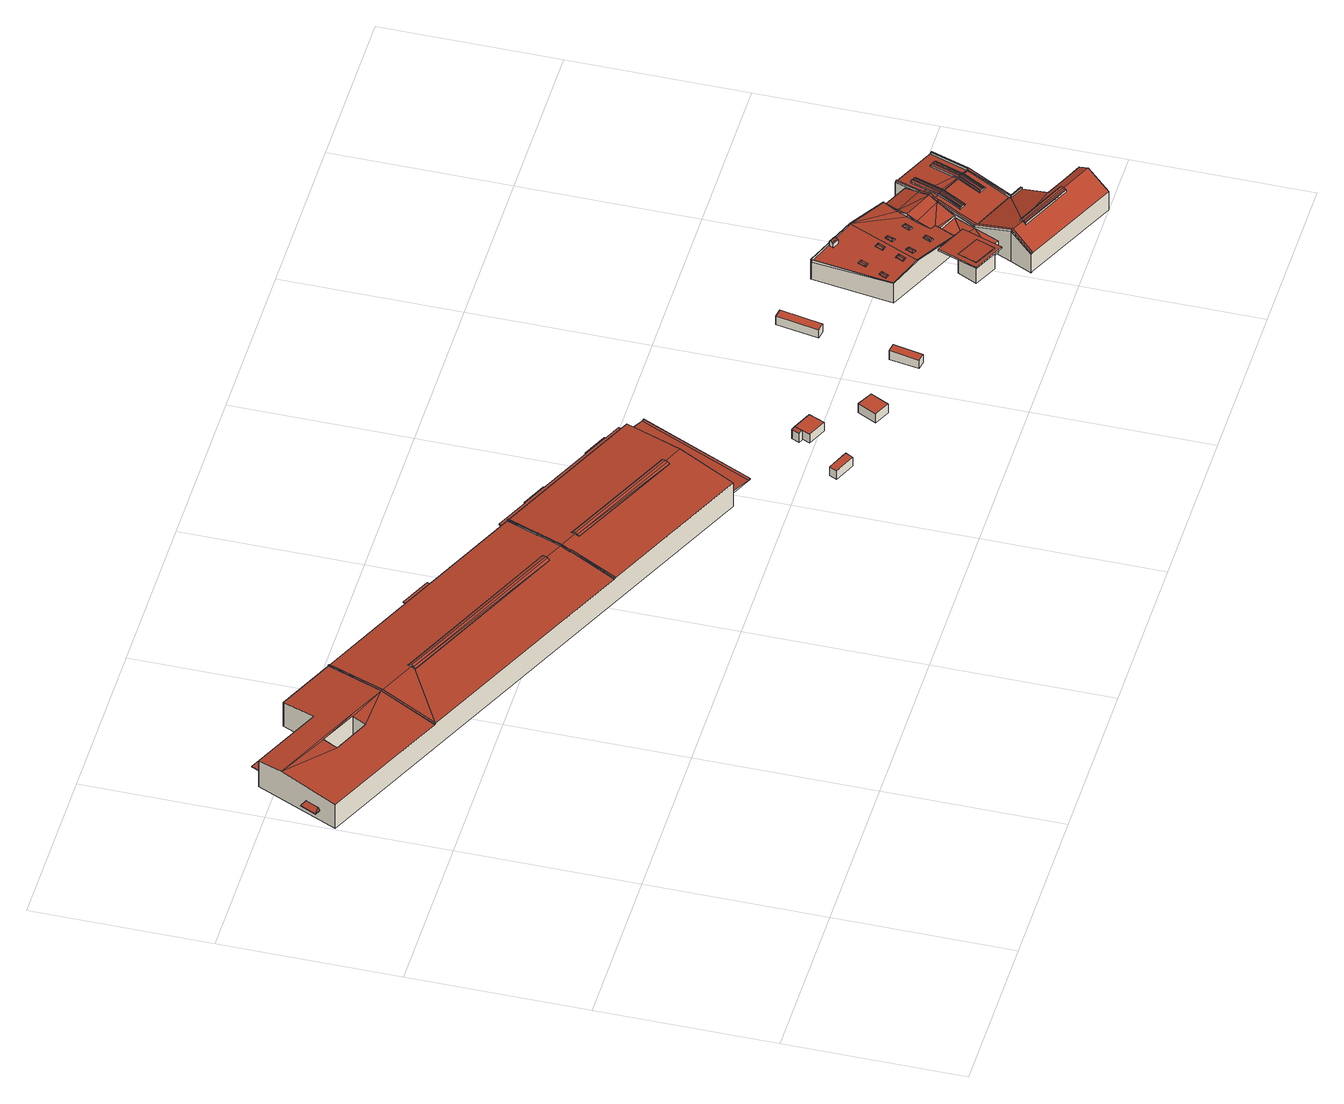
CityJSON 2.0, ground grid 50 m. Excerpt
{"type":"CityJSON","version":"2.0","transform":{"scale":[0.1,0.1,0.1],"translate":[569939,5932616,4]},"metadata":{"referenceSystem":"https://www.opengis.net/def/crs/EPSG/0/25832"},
"CityObjects":{
"building1":{"type":"Building","attributes":{"Grundfläche 2D":"5395.034170","Grundhöhe NN":"4.873"},"children":["building1-1","building1-2","building1-3"],"geometry":[{"type":"Solid","lod":"3","boundaries":[[[[0,1,2,3]],[[4,1,0,5]],[[6,7,8]],[[7,9,8]],[[6,10,11,7]],[[12,13,14]],[[13,15,14]],[[15,11,10,14]],[[16,17,18,19,20,21,22,13]],[[17,16,23,24]],[[23,8,9,25,22,21,26,27,28,29,30,24]],[[31,11,15]],[[32,33,34]],[[35,36,37]],[[38,36,35]],[[39,36,38,40]],[[41,32,39,40]],[[32,41,42]],[[32,42,33]],[[43,44,37,45,46,47,48,49,50,51,52]],[[53,46,45,34,33,42,52,51,54,55,56]],[[57,58,59]],[[60,61,58,57]],[[60,57,62]],[[63,60,64]],[[65,60,63]],[[61,60,65]],[[66,64,67]],[[63,64,66]],[[68,67,69]],[[70,66,67,68]],[[71,68,72]],[[70,68,71]],[[70,71,73]],[[66,70,74]],[[61,65,75]],[[76,77,78,79,80,81]],[[82,81,83,78,84,85,86,87]],[[81,80,88]],[[88,83,81]],[[88,89,78,83]],[[79,78,89]],[[11,31,90,7]],[[77,17,3,2]],[[4,84,78,77,2,1]],[[17,24,30,5,0,3]],[[30,84,4,5]],[[8,23,10,6]],[[16,12,14,10,23]],[[22,25,9,7,90,31,15,13]],[[16,13,12]],[[34,45,37,36,39,32]],[[35,44,43,52,42,41,40,38]],[[44,35,37]],[[69,67,64,60,47,46,53]],[[20,75,65,63,66,26,21]],[[59,58,18,49]],[[19,18,58,61]],[[57,59,49,48,62]],[[20,19,61,75]],[[48,47,60,62]],[[27,74,70,73,28]],[[66,74,27,26]],[[68,69,53,56]],[[72,68,56,55]],[[73,71,72,55,28]],[[82,91,92,76,81]],[[76,92,93,50,49,18,17,77]],[[29,28,55,54,94,95,96,30]],[[84,30,96,97]],[[97,98,85,84]],[[99,100,91,82,87,101]],[[86,85,98,100,99,101,87]],[[54,51,50,93,94]],[[88,80,102,103]],[[80,79,104,102]],[[89,88,103,105]],[[79,89,105,104]],[[98,97,96,95,94,93,92,91,100],[102,104,105,103]]]],"semantics":{"surfaces":[{"type":"RoofSurface"},{"type":"WallSurface"},{"type":"GroundSurface"}],"values":[[0,0,0,0,0,0,0,0,0,0,0,0,0,0,0,0,0,0,0,0,0,0,0,0,0,0,0,0,0,0,0,0,0,0,0,0,0,0,0,0,0,0,1,1,1,1,1,1,1,1,1,1,1,1,1,1,1,1,1,1,1,1,1,1,1,1,1,1,1,1,1,1,1,1,1,1,1,1,2]]}}]},
"building1-1":{"type":"BuildingInstallation","parents":["building1"],"geometry":[{"type":"MultiSurface","lod":"3","boundaries":[[[106,107,108,109]],[[110,111,107,106]],[[111,112,108,107]],[[113,110,106,109]],[[113,112,111,110]]],"semantics":{"surfaces":[{"type":"RoofSurface"},{"type":"WallSurface"},{"type":"OuterCeilingSurface"}],"values":[0,1,1,1,2]}}]},
"building1-2":{"type":"BuildingInstallation","parents":["building1"],"geometry":[{"type":"MultiSurface","lod":"3","boundaries":[[[114,101,115,116]],[[114,116,117,118]],[[101,114,118,99]],[[116,115,119,117]],[[115,101,99,119]],[[99,118,117,119]]],"semantics":{"surfaces":[{"type":"RoofSurface"},{"type":"WallSurface"},{"type":"OuterCeilingSurface"}],"values":[0,1,1,1,1,2]}}]},
"building1-3":{"type":"BuildingInstallation","parents":["building1"],"geometry":[{"type":"MultiSurface","lod":"3","boundaries":[[[120,121,122]],[[123,120,122,124]],[[123,124,125]],[[126,127,124,122]],[[127,128,125,124]],[[125,128,129,121,120,123]],[[129,126,122,121]],[[127,126,129,128]]],"semantics":{"surfaces":[{"type":"RoofSurface"},{"type":"WallSurface"},{"type":"OuterCeilingSurface"}],"values":[0,0,0,1,1,1,1,2]}}]},
"building2":{"type":"Building","attributes":{"Grundfläche 2D":"137.566188","Grundhöhe NN":"9.909"},"geometry":[{"type":"Solid","lod":"3","boundaries":[[[[130,131,132,133,134,135,136,137]],[[136,138,139,137]],[[130,140,141,131]],[[134,133,142,143]],[[135,134,143,144]],[[136,135,144,145]],[[138,136,145,146]],[[139,138,146,147]],[[137,139,147,148]],[[130,137,148,149]],[[140,130,149,150]],[[141,140,150,151]],[[131,141,151,152]],[[132,131,152,153]],[[133,132,153,142]],[[146,145,144,143,142,153,152,151,150,149,148,147]]]],"semantics":{"surfaces":[{"type":"RoofSurface"},{"type":"WallSurface"},{"type":"GroundSurface"}],"values":[[0,0,0,1,1,1,1,1,1,1,1,1,1,1,1,2]]}}]},
"building3":{"type":"Building","attributes":{"Grundfläche 2D":"15.840160","Grundhöhe NN":"5.633"},"geometry":[{"type":"Solid","lod":"3","boundaries":[[[[154,155,156,157]],[[158,159,157,156]],[[159,160,154,157]],[[160,161,155,154]],[[161,158,156,155]],[[161,160,159,158]]]],"semantics":{"surfaces":[{"type":"RoofSurface"},{"type":"WallSurface"},{"type":"GroundSurface"}],"values":[[0,1,1,1,1,2]]}}]},
"building4":{"type":"Building","attributes":{"Grundfläche 2D":"237.371044"},"geometry":[{"type":"MultiSurface","lod":"3","boundaries":[[[162,163,164,165]],[[166,167,168,169,170,171,172,173]],[[172,174,175,173]],[[170,163,162,167]],[[170,169,164,163]],[[165,164,169,168]],[[168,167,162,165]],[[171,170,167,166,176,177]],[[174,172,171,177,178]],[[175,174,178,179]],[[166,173,175,179,176]]],"semantics":{"surfaces":[{"type":"RoofSurface"},{"type":"WallSurface"}],"values":[0,0,0,1,1,1,1,1,1,1,1]}}]},
"building5":{"type":"Building","attributes":{"Grundfläche 2D":"2.784138","Grundhöhe NN":"5.284"},"geometry":[{"type":"Solid","lod":"3","boundaries":[[[[180,181,182,183]],[[184,185,183,182]],[[185,186,180,183]],[[186,187,181,180]],[[187,184,182,181]],[[187,186,185,184]]]],"semantics":{"surfaces":[{"type":"RoofSurface"},{"type":"WallSurface"},{"type":"GroundSurface"}],"values":[[0,1,1,1,1,2]]}}]},
"building6":{"type":"Building","attributes":{"Grundfläche 2D":"29.272880","Grundhöhe NN":"5.661"},"geometry":[{"type":"Solid","lod":"3","boundaries":[[[[182,188,189,190]],[[188,182,191,192]],[[189,188,192,193]],[[190,189,193,194]],[[182,190,194,191]],[[192,191,194,193]]]],"semantics":{"surfaces":[{"type":"RoofSurface"},{"type":"WallSurface"},{"type":"GroundSurface"}],"values":[[0,1,1,1,1,2]]}}]},
"building7":{"type":"Building","attributes":{"Grundfläche 2D":"29.502376","Grundhöhe NN":"5.499"},"geometry":[{"type":"Solid","lod":"3","boundaries":[[[[195,196,197,198]],[[199,200,198,197]],[[200,201,195,198]],[[201,202,196,195]],[[202,199,197,196]],[[202,201,200,199]]]],"semantics":{"surfaces":[{"type":"RoofSurface"},{"type":"WallSurface"},{"type":"GroundSurface"}],"values":[[0,1,1,1,1,2]]}}]},
"building8":{"type":"Building","attributes":{"Grundfläche 2D":"20.920952","Grundhöhe NN":"5.524"},"geometry":[{"type":"Solid","lod":"3","boundaries":[[[[203,204,205,206]],[[207,208,206,205]],[[208,209,203,206]],[[209,210,204,203]],[[210,207,205,204]],[[210,209,208,207]]]],"semantics":{"surfaces":[{"type":"RoofSurface"},{"type":"WallSurface"},{"type":"GroundSurface"}],"values":[[0,1,1,1,1,2]]}}]},
"building9":{"type":"Building","attributes":{"Grundfläche 2D":"30.212959","Grundhöhe NN":"5.709"},"geometry":[{"type":"Solid","lod":"3","boundaries":[[[[211,212,213,214]],[[215,216,214,213]],[[216,217,211,214]],[[217,218,212,211]],[[218,215,213,212]],[[218,217,216,215]]]],"semantics":{"surfaces":[{"type":"RoofSurface"},{"type":"WallSurface"},{"type":"GroundSurface"}],"values":[[0,1,1,1,1,2]]}}]},
"building10":{"type":"Building","attributes":{"Grundfläche 2D":"44.375532","Grundhöhe NN":"5.397"},"geometry":[{"type":"Solid","lod":"3","boundaries":[[[[219,220,221,222]],[[223,224,222,221]],[[224,225,219,222]],[[225,226,220,219]],[[226,223,221,220]],[[226,225,224,223]]]],"semantics":{"surfaces":[{"type":"RoofSurface"},{"type":"WallSurface"},{"type":"GroundSurface"}],"values":[[0,1,1,1,1,2]]}}]},
"building11":{"type":"Building","attributes":{"Grundfläche 2D":"130.919460","Grundhöhe NN":"11.083"},"geometry":[{"type":"MultiSurface","lod":"3","boundaries":[[[227,228,229,230],[222,221,220,219]],[[231,232,219,220]],[[228,227,233,234]],[[229,228,234,235]],[[230,229,235,236]],[[227,230,236,233]],[[237,231,220,221]],[[238,237,221,222]],[[232,238,222,219]],[[234,233,236,235]]],"semantics":{"surfaces":[{"type":"RoofSurface"},{"type":"WallSurface"},{"type":"GroundSurface"}],"values":[0,1,1,1,1,1,1,1,1,2]}}]},
"building12":{"type":"Building","attributes":{"Grundfläche 2D":"740.913733","Grundhöhe NN":"5.430"},"children":["building12-1","building12-2","building12-3","building12-4","building12-5","building12-6","building12-7","building12-8","building12-9"],"geometry":[{"type":"Solid","lod":"3","boundaries":[[[[239,240,241]],[[240,242,241]],[[242,243,241]],[[244,245,246,247,248,249,250,251,252,253,239]],[[239,253,240]],[[254,255,242]],[[255,243,242]],[[254,256,257,255]],[[256,258,259,257]],[[260,261,262,263,259,258]],[[264,265,266,267,268,269,270,271,272,273,274,275,276]],[[272,277,278,273]],[[278,277,279]],[[275,280,240,281,276]],[[282,283,284]],[[282,285,286,283]],[[287,288,289,290,286]],[[290,291,283,286]],[[292,289,288]],[[293,294,292]],[[294,289,292]],[[295,294,293,296,297,298]],[[299,298,297]],[[277,289,294]],[[294,279,277]],[[290,289,271]],[[271,270,290]],[[277,272,289]],[[271,289,272]],[[290,270,291]],[[300,279,294,295,298]],[[268,284,283,269]],[[283,291,270,269]],[[239,241,301,302,303,246,245,244]],[[303,267,247,246]],[[267,266,265,264,276,281,253,252,251,250,249,248,247]],[[253,281,240]],[[242,240,280]],[[242,280,275,274,258,256,254]],[[278,279,262,261,260,258,274,273]],[[263,262,279,300]],[[257,259,263,300,304,305,243,255]],[[241,243,305]],[[306,305,304,300,298,307]],[[241,305,306,308]],[[309,310,303,302,301,241,308,311]],[[312,284,268,267,303,310,313]],[[282,284,312,314]],[[285,282,314,315]],[[286,285,315,316]],[[317,293,292,288,287,286,316,318]],[[296,293,317,319]],[[297,296,319,320]],[[299,297,320,321]],[[298,299,321,307]],[[315,314,312,313,310,309,311,308,306,307,321,320,319,317,318,316]]]],"semantics":{"surfaces":[{"type":"RoofSurface"},{"type":"WallSurface"},{"type":"GroundSurface"}],"values":[[0,0,0,0,0,0,0,0,0,0,0,0,0,0,0,0,0,0,0,0,0,0,0,0,0,0,0,1,1,1,1,1,1,1,1,1,1,1,1,1,1,1,1,1,1,1,1,1,1,1,1,1,1,1,1,2]]}}]},
"building12-1":{"type":"BuildingInstallation","parents":["building12"],"geometry":[{"type":"MultiSurface","lod":"3","boundaries":[[[322,323,324,325]],[[326,327,328,324,323]],[[329,328,327]],[[330,325,324,328,329]],[[325,331,332,323,322]],[[323,332,333,327,326]],[[333,334,329,327]],[[329,334,331,325,330]]],"semantics":{"surfaces":[{"type":"RoofSurface"},{"type":"WallSurface"}],"values":[0,0,0,0,1,1,1,1]}}]},
"building12-2":{"type":"BuildingInstallation","parents":["building12"],"geometry":[{"type":"MultiSurface","lod":"3","boundaries":[[[335,336,337,338,339]],[[339,338,340]],[[341,337,336]],[[341,340,338,337]],[[339,342,343,336,335]],[[344,341,336,343]],[[344,345,340,341]],[[339,340,345,342]]],"semantics":{"surfaces":[{"type":"RoofSurface"},{"type":"WallSurface"}],"values":[0,0,0,0,1,1,1,1]}}]},
"building12-3":{"type":"BuildingInstallation","parents":["building12"],"geometry":[{"type":"MultiSurface","lod":"3","boundaries":[[[346,347,348,349,350]],[[351,352,353,354,349,348]],[[355,354,353]],[[356,350,349,354,355]],[[350,357,358,359,348,347,346]],[[348,359,360,361,362,353,352,351]],[[362,363,355,353]],[[355,363,357,350,356]]],"semantics":{"surfaces":[{"type":"RoofSurface"},{"type":"WallSurface"}],"values":[0,0,0,0,1,1,1,1]}}]},
"building12-4":{"type":"BuildingInstallation","parents":["building12"],"geometry":[{"type":"MultiSurface","lod":"3","boundaries":[[[364,365,366,367]],[[365,368,369,366]],[[370,369,368]],[[370,367,366,369]],[[371,372,368,365]],[[372,373,370,368]],[[373,374,367,370]],[[371,365,364,367,374,375]]],"semantics":{"surfaces":[{"type":"RoofSurface"},{"type":"WallSurface"}],"values":[0,0,0,0,1,1,1,1]}}]},
"building12-5":{"type":"BuildingInstallation","parents":["building12"],"geometry":[{"type":"MultiSurface","lod":"3","boundaries":[[[376,377,378]],[[379,378,380]],[[376,378,379]],[[381,379,380,382]],[[383,382,384]],[[381,382,383]],[[385,377,376]],[[386,387,388,389,390,384,382,380,378,377]],[[383,384,390,391]],[[379,381,383,391,392,385,376]],[[377,385,392,386]]],"semantics":{"surfaces":[{"type":"RoofSurface"},{"type":"WallSurface"}],"values":[0,0,0,0,0,0,0,1,1,1,1]}}]},
"building12-6":{"type":"BuildingInstallation","parents":["building12"],"geometry":[{"type":"MultiSurface","lod":"3","boundaries":[[[393,394,395,396]],[[397,398,399,395,394]],[[400,399,398]],[[401,396,395,399,400]],[[396,402,403,394,393]],[[394,403,404,398,397]],[[404,405,400,398]],[[405,406,402,396,401,400]]],"semantics":{"surfaces":[{"type":"RoofSurface"},{"type":"WallSurface"}],"values":[0,0,0,0,1,1,1,1]}}]},
"building12-7":{"type":"BuildingInstallation","parents":["building12"],"geometry":[{"type":"MultiSurface","lod":"3","boundaries":[[[407,408,409,410]],[[411,412,413,409,408]],[[414,413,412]],[[415,410,409,413,414]],[[410,416,417,408,407]],[[408,417,418,412,411]],[[418,419,414,412]],[[414,419,416,410,415]]],"semantics":{"surfaces":[{"type":"RoofSurface"},{"type":"WallSurface"}],"values":[0,0,0,0,1,1,1,1]}}]},
"building12-8":{"type":"BuildingInstallation","parents":["building12"],"geometry":[{"type":"MultiSurface","lod":"3","boundaries":[[[420,421,422,423]],[[420,423,424]],[[425,422,421]],[[425,424,423,422]],[[426,427,421,420]],[[425,421,427,428]],[[428,429,424,425]],[[429,426,420,424]]],"semantics":{"surfaces":[{"type":"RoofSurface"},{"type":"WallSurface"}],"values":[0,0,0,0,1,1,1,1]}}]},
"building12-9":{"type":"BuildingInstallation","parents":["building12"],"geometry":[{"type":"MultiSurface","lod":"3","boundaries":[[[430,431,432,433,434]],[[434,433,435]],[[436,432,431]],[[436,435,433,432]],[[434,437,438,431,430]],[[438,439,436,431]],[[439,440,435,436]],[[440,437,434,435]]],"semantics":{"surfaces":[{"type":"RoofSurface"},{"type":"WallSurface"}],"values":[0,0,0,0,1,1,1,1]}}]},
"building13":{"type":"Building","attributes":{"Grundfläche 2D":"74.957381","Grundhöhe NN":"5.368"},"geometry":[{"type":"Solid","lod":"3","boundaries":[[[[441,442,443]],[[442,444,443]],[[444,445,443]],[[446,443,445,447]],[[448,442,441]],[[441,443,449,450]],[[448,441,450,451]],[[444,442,448,451,314]],[[445,444,314,312]],[[310,446,447,445,312,313]],[[443,446,310,449]],[[312,314,451,450,449,310,313]]]],"semantics":{"surfaces":[{"type":"RoofSurface"},{"type":"WallSurface"},{"type":"GroundSurface"}],"values":[[0,0,0,0,0,1,1,1,1,1,1,2]]}}]},
"building14":{"type":"Building","attributes":{"Grundfläche 2D":"855.950514","Grundhöhe NN":"4.761"},"children":["building14-1","building14-2","building14-3"],"geometry":[{"type":"MultiSurface","lod":"3","boundaries":[[[452,453,454,455]],[[454,456,455]],[[457,458,459,460,455,456]],[[461,462,463]],[[461,464,465,466]],[[466,462,461]],[[464,467,468,465]],[[467,469,470,468]],[[469,471,472,470]],[[473,474,471]],[[474,475,472,471]],[[476,462,466]],[[477,478,479]],[[480,481,482,483,484,485]],[[486,487,477,479,488,489,490,485,484,491,492]],[[493,482,481,494,495,496]],[[497,478,477]],[[479,478,498,499,500,501]],[[502,503,504,505,506]],[[502,507,508,503]],[[507,509,510,508]],[[510,509,511,512]],[[511,513,514,512]],[[514,513,515,516,517]],[[518,519,520,521,522,514,517]],[[523,522,521]],[[522,524,512,514]],[[524,525,510,512]],[[525,526,508,510]],[[526,527,528,529,503,508]],[[530,531,532,503,529]],[[504,503,532]],[[533,534,535,536,537,538]],[[539,540,541,537,536]],[[542,537,541]],[[543,544,545,546,542]],[[542,546,537]],[[545,547,538,546]],[[547,548,549,538]],[[549,548,550,551]],[[550,552,553,551]],[[553,552,554,555,556]],[[557,558,559,553,556]],[[559,560,561,553]],[[561,562,551,553]],[[562,563,549,551]],[[563,533,538,549]],[[546,538,537]],[[564,565,566,567,568,569,570,571,572,573,574,575]],[[576,577,578,579,580,575,574,581,582,583]],[[584,585,586,587,576,583,588]],[[589,590,591,592,591]],[[593,569,568,594,595,587,586,596,597,589,591,598]],[[599,600,601,602,603,604,605,606,607,608,609,610,611,612,613,614,615,616,617,618,619,620,621,622,623,624,625,626,627,592,591,590]],[[628,629,606,605,630]],[[631,632,633]],[[624,623,634]],[[614,631,633,615]],[[635,636,637,638,639,640,641,642,643,644,645,646,647,648,649,650,651,652,653,654]],[[653,654,653,652]],[[655,656,641,640,657]],[[630,647,646,628]],[[654,653,652,658,659,660,624,634,623,661,662]],[[656,655,633,632]],[[663,664,650,649]],[[665,651,650]],[[453,452,666,571]],[[571,570,454,453]],[[570,569,456,454]],[[593,598,591,458,457,456,569]],[[592,667,455,460,459]],[[452,455,667,666]],[[595,594,568,467,464,461,463]],[[568,567,566,473,471,469,467]],[[564,475,474,473,566,565]],[[472,475,564,575,580,579,578,476,466,465,468,470]],[[462,476,578,577,576,587,595,463]],[[668,669,479,501]],[[488,479,669,670,671,672,673,674,663,494,481,480,485,490,489]],[[663,649,495,494]],[[647,630,482,493,496,495,649,648]],[[492,491,484,483,482,630,605,604,603,602,601,600,599,590,589,597,596,497,477,487,486]],[[584,588,499,498,478,497,596,586,585]],[[588,675,668,501,500,499]],[[511,509,507,502,506,619,618,515,513]],[[616,615,517,516,515,618,617]],[[655,657,640,521,520,519,518,517,615,633]],[[638,523,521,640,639]],[[638,637,636,528,527,526,525,524,522,523]],[[504,532,531,530,529,528,636,635,654,662,661,623,622,621,620,619,506,505]],[[642,641,536,535]],[[542,541,540,539,536,641,656,632,631,614,613,612,611,544,543]],[[547,545,544,611,610,609,554,552,550,548]],[[607,606,556,555,554,609,608]],[[628,646,559,558,557,556,606,629]],[[646,645,560,559]],[[645,644,643,642,535,534,533,563,562,561,560]],[[676,572,571,666,677,678]],[[679,680,581,574,573,572,676,681]],[[583,582,581,680,682]],[[683,684,668,675,588,583,682,685]],[[669,668,684,686]],[[687,688,689,690,691,664,663,674,673,672,671,670,669,686,692]],[[665,650,664,691,693]],[[651,665,693,694]],[[652,651,694,695]],[[658,652,695,696]],[[697,625,624,660,659,658,696,698]],[[626,625,697,699]],[[666,667,700,677]],[[700,667,592,627,626,699,701]],[[688,687,692,686,684,683,685,682,680,679,681,676,678,677,700,701,699,697,698,696,695,694,693,691,690,689]]],"semantics":{"surfaces":[{"type":"RoofSurface"},{"type":"WallSurface"},{"type":"GroundSurface"}],"values":[0,0,0,0,0,0,0,0,0,0,0,0,0,0,0,0,0,0,0,0,0,0,0,0,0,0,0,0,0,0,0,0,0,0,0,0,0,0,0,0,0,0,0,0,0,0,0,0,0,0,0,0,0,0,0,0,0,0,0,0,0,0,0,0,0,0,1,1,1,1,1,1,1,1,1,1,1,1,1,1,1,1,1,1,1,1,1,1,1,1,1,1,1,1,1,1,1,1,1,1,1,1,1,1,1,1,1,1,1,1,1,2]}}]},
"building14-1":{"type":"BuildingInstallation","parents":["building14"],"geometry":[{"type":"MultiSurface","lod":"3","boundaries":[[[702,703,704,705,706,707,459,458]],[[702,458,591,708,709,710,704,703]],[[711,705,704,710]],[[626,627,592,459,707,706]]],"semantics":{"surfaces":[{"type":"RoofSurface"},{"type":"WallSurface"}],"values":[0,1,1,1]}}]},
"building14-2":{"type":"BuildingInstallation","parents":["building14"],"geometry":[{"type":"MultiSurface","lod":"3","boundaries":[[[712,713,714,715,716]],[[717,718,712,716,719,720,721,722]],[[723,717,722,724]],[[725,726,724]],[[723,724,726]],[[726,725,727]],[[634,716,715,705,711]],[[653,724,722,721,720,719,716,634,728,729]],[[653,730,725,724]],[[731,727,725,730]],[[658,723,726,652]],[[718,717,723,658,659,660,624,625,713,712]],[[714,713,625,626,706,705,715]]],"semantics":{"surfaces":[{"type":"RoofSurface"},{"type":"WallSurface"}],"values":[0,0,0,0,0,0,1,1,1,1,1,1,1]}}]},
"building14-3":{"type":"BuildingInstallation","parents":["building14"],"geometry":[{"type":"MultiSurface","lod":"3","boundaries":[[[732,733,734,735,736,726,727]],[[732,737,738,739,734,733]],[[735,734,739,651]],[[651,652,726,736,735]],[[731,737,732,727]]],"semantics":{"surfaces":[{"type":"RoofSurface"},{"type":"WallSurface"}],"values":[0,1,1,1,1]}}]}
},
"vertices":[
[446,1306,107],[442,1308,107],[368,1147,93],[373,1145,93],[516,1468,93],[519,1467,93],[555,1263,108],[1046,1038,108],[557,1268,104],[1048,1042,104],[552,1257,110],[1043,1031,110],[546,1245,104],[1037,1018,104],[549,1250,108],[1040,1024,108],[546,1245,103],[373,1145,90],[1024,844,90],[1085,976,102],[1084,977,102],[1097,1005,105],[1043,1030,105],[552,1257,105],[446,1306,105],[1043,1031,104],[1129,1075,98],[1128,1075,98],[1170,1166,90],[822,1327,90],[519,1467,90],[1043,1030,108],[1153,986,108],[1156,991,104],[1155,992,104],[1472,815,104],[1147,973,108],[1145,968,104],[1475,821,108],[1150,980,108],[1478,828,108],[1481,834,108],[1483,839,104],[1475,821,104],[1472,815,103],[1150,980,105],[1101,1003,105],[1089,978,102],[1090,977,102],[1028,842,90],[1459,643,90],[1533,803,105],[1478,828,105],[1135,1077,98],[1608,964,90],[1174,1164,90],[1134,1077,98],[1089,974,104],[1024,844,95],[1028,842,95],[1089,978,104],[1085,976,104],[1090,977,104],[1097,1005,107],[1101,1003,107],[1085,980,104],[1129,1075,101],[1133,1073,101],[1134,1077,101],[1135,1077,101],[1130,1079,101],[1171,1165,94],[1174,1164,94],[1170,1166,94],[1128,1075,101],[1084,977,104],[5,1315,90],[368,1147,90],[442,1308,105],[312,1315,101],[207,1363,101],[79,1476,105],[111,1546,98],[333,1359,105],[516,1468,90],[352,1544,90],[321,1476,96],[310,1453,98],[226,1404,103],[331,1355,103],[1043,1031,108],[111,1546,9],[5,1315,9],[1459,643,9],[1608,964,9],[822,1327,9],[519,1467,9],[516,1468,9],[352,1544,9],[310,1453,61],[310,1453,9],[310,1453,63],[207,1363,9],[226,1404,9],[312,1315,9],[331,1355,9],
[921,1313,61],[834,1353,61],[822,1327,61],[908,1287,61],[921,1313,59],[834,1353,59],[822,1327,59],[908,1287,59],
[113,1545,63],[321,1476,63],[123,1568,63],[123,1568,61],[113,1545,61],[321,1476,61],
[45,1402,51],[47,1407,43],[32,1414,43],[29,1367,51],[11,1368,43],[26,1361,43],[32,1414,41],[11,1368,41],[26,1361,41],[47,1407,41],
[1347,1115,63],[1277,1147,63],[1183,1191,63],[1171,1165,61],[1606,964,61],[1618,989,63],[1569,1012,63],[1500,1044,63],[1571,1014,63],[1501,1047,63],[1348,1118,63],[1279,1150,63],[1171,1165,59],[1606,964,59],[1618,989,59],[1569,1012,59],[1571,1014,59],[1501,1047,59],[1500,1044,59],[1347,1115,59],[1348,1118,59],[1279,1150,59],[1277,1147,59],[1183,1191,59],
[1679,383,46],[1690,405,46],[1629,432,46],[1619,410,46],[1629,432,16],[1619,410,16],[1679,383,16],[1690,405,16],
[1566,873,68],[1500,732,68],[1519,723,68],[1585,865,68],[1608,964,63],[1566,873,63],[1585,865,62],[1519,723,62],[1500,732,63],[1458,641,63],[1513,616,58],[1662,938,58],[1519,613,60],[1668,936,60],[1608,964,56],[1458,641,56],[1519,613,56],[1668,936,56],
[1734,540,45],[1745,535,46],[1755,557,46],[1744,562,45],[1755,557,13],[1744,562,13],[1734,540,13],[1745,535,13],
[1735,513,46],[1789,488,46],[1809,533,46],[1755,557,17],[1735,513,17],[1789,488,17],[1809,533,17],
[1899,347,46],[1926,400,46],[1882,422,46],[1855,369,46],[1882,422,15],[1855,369,15],[1899,347,15],[1926,400,15],
[2123,394,46],[2098,398,46],[2085,314,43],[2109,310,43],[2085,314,15],[2109,310,15],[2123,394,15],[2098,398,15],
[2154,588,46],[2176,708,47],[2151,712,47],[2129,593,46],[2151,712,17],[2129,593,17],[2154,588,17],[2176,708,17],
[2530,279,81],[2464,311,81],[2437,256,87],[2503,224,87],[2437,256,14],[2503,224,14],[2530,279,14],[2464,311,14],
[2473,368,76],[2419,250,88],[2511,208,88],[2565,325,76],[2464,311,76],[2530,279,76],[2473,368,71],[2419,250,83],[2511,208,83],[2565,325,71],[2437,256,82],[2503,224,82],
[2399,401,95],[2314,442,81],[2312,442,81],[2348,669,80],[2347,671,80],[2400,401,95],[2473,368,84],[2536,339,74],[2537,340,74],[2475,369,83],[2475,369,84],[2474,369,84],[2402,402,95],[2401,403,95],[2400,403,95],[2427,633,88],[2411,642,87],[2491,603,95],[2428,634,89],[2492,603,95],[2492,605,95],[2494,602,95],[2496,601,95],[2613,548,75],[2614,549,75],[2402,402,93],[2474,369,82],[2475,369,82],[2537,340,72],[2561,392,72],[2564,398,72],[2546,406,74],[2562,449,74],[2575,476,74],[2494,602,93],[2492,603,93],[2491,603,93],[2401,403,93],[2588,506,75],[2496,601,93],[2613,548,73],[2348,669,73],[2400,403,93],[2625,363,59],[2564,398,61],[2561,392,59],[2649,415,75],[2648,415,75],[2654,429,80],[2659,439,84],[2575,476,84],[2566,447,74],[2546,406,61],[2659,440,84],[2674,472,73],[2594,505,74],[2613,548,61],[2676,471,73],[2695,513,60],[2614,549,60],[2614,550,60],[2614,549,73],[2399,401,93],[2400,401,93],[2536,339,72],[2492,605,93],[2347,671,72],[2347,671,14],[2614,549,14],[2312,442,14],[2400,401,14],[2536,339,14],[2399,401,14],[2561,392,14],[2537,340,14],[2625,363,14],[2649,415,14],[2648,415,14],[2674,472,14],[2659,440,14],[2676,471,14],[2695,513,14],[2614,550,14],
[2525,452,84],[2530,450,83],[2527,457,85],[2519,455,84],[2537,466,83],[2539,471,83],[2531,469,85],[2528,476,84],[2521,460,84],[2519,455,81],[2530,450,79],[2539,471,79],[2528,476,81],
[2328,472,83],[2325,466,83],[2333,469,84],[2338,480,84],[2335,487,83],[2346,483,84],[2336,461,84],[2335,487,81],[2325,466,81],[2336,461,83],[2346,483,83],
[2495,390,84],[2497,389,84],[2501,387,83],[2497,395,85],[2490,392,84],[2505,396,83],[2508,404,83],[2510,409,83],[2502,406,85],[2499,413,84],[2492,397,84],[2490,392,81],[2497,389,80],[2501,387,79],[2505,396,79],[2508,404,79],[2510,409,79],[2499,413,81],
[2405,457,93],[2399,459,92],[2403,452,94],[2410,455,94],[2390,438,92],[2398,441,94],[2401,433,94],[2399,459,90],[2390,438,90],[2401,433,92],[2410,455,92],[2405,457,91],
[2426,630,98],[2409,639,96],[2408,637,98],[2424,626,100],[2407,634,100],[2422,622,99],[2405,630,99],[2420,618,96],[2403,626,96],[2427,631,96],[2409,639,82],[2408,637,82],[2407,634,82],[2405,630,82],[2403,626,82],[2420,618,84],[2427,631,84],
[2430,418,93],[2436,416,92],[2432,423,94],[2425,421,93],[2443,432,92],[2445,437,92],[2437,435,94],[2434,442,93],[2427,426,93],[2425,421,91],[2436,416,90],[2445,437,90],[2434,442,91],[2427,426,91],
[2460,481,93],[2465,479,92],[2462,486,94],[2454,484,93],[2472,495,92],[2474,500,92],[2466,498,94],[2463,505,93],[2456,489,93],[2454,484,91],[2465,479,89],[2474,500,89],[2463,505,91],
[2363,550,83],[2354,528,83],[2362,532,84],[2366,542,84],[2374,545,84],[2365,523,84],[2363,550,81],[2354,528,81],[2365,523,83],[2374,545,83],
[2420,505,92],[2418,499,92],[2426,503,94],[2430,514,94],[2427,521,92],[2438,516,94],[2428,495,94],[2427,521,90],[2418,499,90],[2428,495,92],[2438,516,92],
[2530,248,56],[2597,302,55],[2565,325,52],[2625,363,54],[2561,392,52],[2536,339,52],[2537,340,52],[2565,232,56],[2565,325,14],[2530,248,14],[2565,232,14],
[2520,132,76],[2525,130,76],[2553,190,119],[2548,193,119],[2553,191,119],[2572,232,100],[2603,300,67],[2597,302,67],[2565,232,101],[2596,180,115],[2640,162,113],[2597,182,113],[2594,177,117],[2742,109,117],[2743,113,115],[2592,173,117],[2740,105,117],[2591,169,117],[2738,101,117],[2589,166,115],[2737,98,115],[2588,164,113],[2706,109,113],[2736,96,113],[2744,114,113],[2725,241,69],[2726,239,68],[2730,241,68],[2788,368,81],[2788,369,81],[2784,371,81],[2783,369,81],[2783,368,80],[2736,255,70],[2727,246,69],[2726,243,69],[2731,244,69],[2734,251,69],[2735,253,70],[2731,255,70],[2730,253,70],[2785,372,81],[2839,480,68],[2835,482,68],[2834,480,69],[2724,240,68],[2728,238,68],[2765,221,68],[2765,222,68],[2766,225,68],[2648,352,72],[2677,417,80],[2675,418,79],[2670,408,78],[2645,353,71],[2650,351,72],[2680,416,81],[2654,349,73],[2684,414,81],[2659,347,72],[2688,412,81],[2662,346,72],[2691,411,80],[2664,345,71],[2673,364,73],[2693,410,79],[2694,411,79],[2697,418,78],[2698,419,78],[2708,442,76],[2730,496,70],[2732,495,69],[2727,497,71],[2723,499,71],[2719,501,71],[2716,502,70],[2713,503,69],[2692,456,75],[2680,429,78],[2679,428,78],[2675,420,79],[2792,467,71],[2789,469,70],[2786,470,70],[2754,400,78],[2751,384,80],[2753,383,81],[2750,390,79],[2748,387,79],[2748,386,79],[2748,385,79],[2739,366,77],[2718,321,71],[2721,319,72],[2750,384,80],[2724,318,72],[2728,316,73],[2757,381,81],[2732,314,72],[2761,379,81],[2735,313,72],[2764,378,80],[2737,312,71],[2762,367,78],[2767,377,79],[2767,378,79],[2768,380,79],[2770,385,78],[2805,461,70],[2803,462,70],[2800,464,71],[2796,465,71],[2736,96,107],[2706,109,107],[2588,164,107],[2591,169,111],[2592,173,113],[2553,191,113],[2553,190,113],[2525,130,71],[2804,1,69],[2805,2,70],[2832,63,113],[2740,105,113],[2640,162,109],[2736,118,109],[2744,114,109],[2743,113,110],[2742,109,111],[2844,90,100],[2787,116,100],[2729,142,100],[2730,237,64],[2728,238,64],[2726,239,64],[2604,179,109],[2765,221,64],[2726,243,62],[2727,246,62],[2603,300,60],[2597,302,60],[2569,225,97],[2596,180,110],[2597,182,109],[2724,240,64],[2725,241,63],[2572,232,93],[2730,253,63],[2731,255,63],[2732,257,63],[2733,259,64],[2783,368,74],[2783,369,74],[2784,370,74],[2767,377,74],[2766,375,74],[2762,367,73],[2737,312,68],[2732,314,68],[2718,321,68],[2739,366,72],[2746,382,74],[2748,385,74],[2693,410,74],[2689,401,73],[2673,364,69],[2664,345,67],[2645,353,67],[2650,363,68],[2670,408,73],[2675,418,74],[2675,420,74],[2654,429,74],[2648,415,73],[2649,415,73],[2625,363,67],[2768,380,74],[2767,378,74],[2784,371,74],[2748,386,74],[2748,387,74],[2694,411,74],[2659,427,74],[2699,473,68],[2713,503,65],[2730,496,65],[2732,495,65],[2723,474,67],[2708,442,71],[2754,400,73],[2786,470,65],[2800,464,65],[2803,462,65],[2805,461,65],[2770,385,74],[2785,372,74],[2834,480,63],[2835,482,63],[2713,540,62],[2707,541,63],[2676,471,69],[2679,468,69],[2692,456,70],[2697,418,74],[2750,390,74],[2698,419,73],[2674,472,69],[2659,440,73],[2659,439,73],[2679,428,73],[2680,429,73],[2839,480,63],[2840,482,62],[2708,542,62],[2520,132,71],[2548,193,113],[2766,225,62],[2730,241,62],[2731,244,62],[2735,253,63],[2736,255,64],[2788,368,74],[2788,369,74],[2765,222,64],[2804,1,8],[2520,132,8],[2525,130,8],[2832,63,8],[2844,90,8],[2805,2,8],[2729,142,8],[2765,222,8],[2766,225,8],[2765,221,8],[2730,241,8],[2736,255,8],[2788,368,8],[2788,369,8],[2839,480,8],[2840,482,8],[2735,253,8],[2708,542,8],[2707,541,8],[2676,471,8],[2674,472,8],[2648,415,8],[2659,440,8],[2649,415,8],[2548,193,8],[2625,363,8],
[2629,358,73],[2630,360,73],[2654,412,78],[2653,413,78],[2649,415,78],[2625,363,73],[2629,358,67],[2631,363,67],[2654,412,73],[2653,413,73],
[2654,429,83],[2648,415,79],[2649,415,79],[2653,413,79],[2659,427,83],[2659,440,86],[2659,439,85],[2664,436,85],[2664,437,85],[2664,437,86],[2665,438,86],[2674,472,76],[2679,468,76],[2679,469,76],[2676,471,76],[2679,470,76],[2664,436,73],[2664,437,73],[2679,469,69],[2679,470,69],
[2681,469,76],[2682,472,75],[2712,539,68],[2707,541,68],[2695,513,71],[2681,469,69],[2682,472,69],[2712,539,63]
]}
